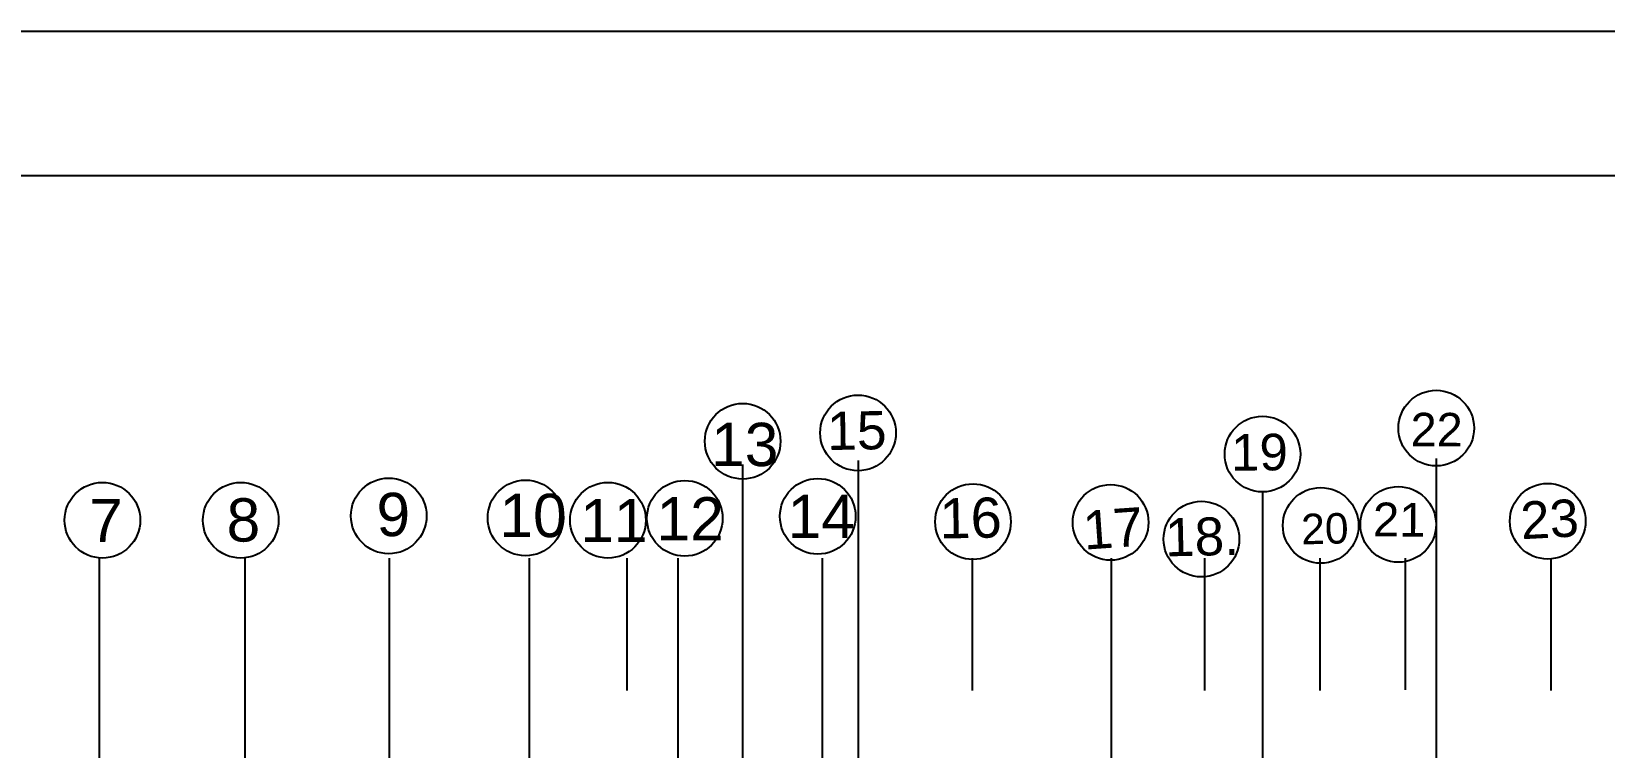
# Model space of a CAD drawing. Header units: millimetres. Extents: x 3062 to 3755, y 1606 to 1663.
# Drawn here: x 3259.51 to 3270.4, y 1658.36 to 1663.32 of the extents above; entities that cross this region are included whole.
import ezdxf

# ---------------------------------------------------------------- set-up
doc = ezdxf.new("R2010")
doc.units = ezdxf.units.MM
doc.linetypes.add('CENTER2', pattern=[28.575, 19.05, -3.175, 3.175, -3.175])
doc.layers.add('m7aor', color=4, linetype='Continuous')
doc.layers.add('WORK', color=7, linetype='Continuous')
doc.styles.get("Standard").update_dxf_attribs({"font": 'arial.ttf'})

msp = doc.modelspace()

# ---------------------------------------------------------------- linework, layer by layer
for p, q in [((3303.674, 1663.319), (3226.674, 1663.319)), ((3302.674, 1662.319), (3227.674, 1662.319))]:
    msp.add_line(p, q)
for centre in [(3265.23, 1660.538), (3269.234, 1660.571), (3264.431, 1660.48), (3268.031, 1660.391), (3261.98, 1659.963), (3264.951, 1659.96), (3259.997, 1659.933), (3260.955, 1659.933), (3262.927, 1659.949), (3263.498, 1659.933), (3264.03, 1659.946), (3266.026, 1659.923), (3266.979, 1659.918), (3268.434, 1659.897), (3268.971, 1659.904), (3270.006, 1659.926), (3267.608, 1659.802)]:
    msp.add_circle(centre, 0.262)
at = {"layer": 'm7aor', "linetype": 'CENTER2', "ltscale": 0.5}
for p, q in [((3265.23, 1660.346), (3265.23, 1643.789)), ((3269.234, 1643.822), (3269.235, 1660.361)), ((3264.431, 1643.73), (3264.431, 1660.319)), ((3268.031, 1660.129), (3268.031, 1643.641)), ((3259.974, 1659.669), (3259.974, 1644.465)), ((3260.983, 1659.669), (3260.983, 1644.465)), ((3261.983, 1659.669), (3261.983, 1644.465)), ((3262.952, 1659.669), (3262.952, 1644.465)), ((3263.631, 1644.465), (3263.631, 1659.669)), ((3263.982, 1659.669), (3263.982, 1644.465)), ((3264.982, 1659.669), (3264.982, 1644.465)), ((3266.022, 1644.465), (3266.022, 1659.669)), ((3266.983, 1659.669), (3266.983, 1644.465)), ((3267.631, 1644.465), (3267.631, 1659.669)), ((3268.431, 1644.465), (3268.431, 1659.669)), ((3269.022, 1644.471), (3269.022, 1659.669)), ((3270.029, 1644.465), (3270.029, 1659.669))]:
    msp.add_line(p, q, dxfattribs=at)

# ---------------------------------------------------------------- texts
at = {"char_height": 0.3, "attachment_point": 1}
for s, width, insert in [('13', 0.52843, (3264.212, 1660.608)), ('9', 0.09445, (3261.895, 1660.123)), ('10', 0.10453, (3262.746, 1660.116)), ('14', 0.74724, (3264.742, 1660.109)), ('7', 0.10775, (3259.905, 1660.081)), ('8', 0.1208, (3260.857, 1660.085)), ('11', 0.23672, (3263.306, 1660.081)), ('12', 0.14095, (3263.834, 1660.093))]:
    msp.add_mtext_dynamic_manual_height_columns(s, width=width, gutter_width=0.2, heights=[0], dxfattribs=dict(at, insert=insert))
at = {"layer": 'WORK', "ltscale": 0.5}
for s, height, rotation, p in [('15', 0.2649, 0.907, (3265.018, 1660.419)), ('22', 0.2323, 359.8032, (3269.056, 1660.445)), ('19', 0.2533, 0.5112, (3267.814, 1660.276)), ('16', 0.2778, 1.0618, (3265.796, 1659.806)), ('17', 0.2677, 3.9763, (3266.797, 1659.729)), ('21', 0.2338, 359.5081, (3268.795, 1659.822)), ('23', 0.2591, 3.0232, (3269.825, 1659.801)), ('18.', 0.2634, 1.3508, (3267.359, 1659.682)), ('20', 0.2114, 1.3983, (3268.301, 1659.765))]:
    msp.add_text(s, height=height, rotation=rotation, dxfattribs=at).set_placement(p)

doc.saveas('drawing.dxf')
